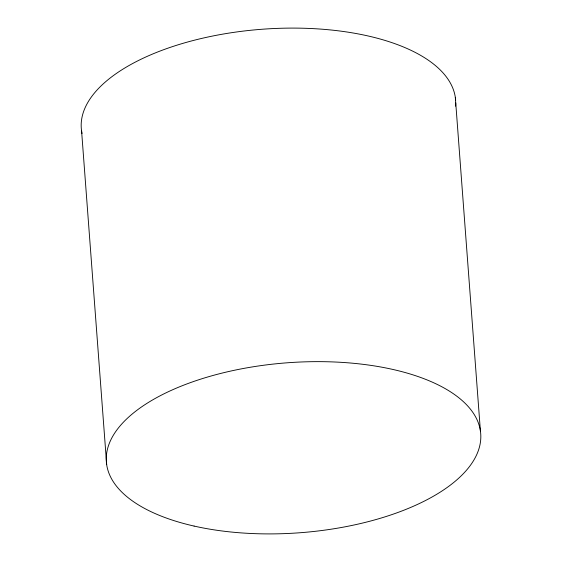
<?xml version="1.0" encoding="UTF-8"?>
<svg xmlns="http://www.w3.org/2000/svg" width="562" height="562" viewBox="0 0 562 562"><rect width="100%" height="100%" fill="white"/><g stroke="black" fill="none" stroke-linecap="round" stroke-linejoin="round"><path stroke-width="0.84" d="M455.318 97.345L480.398 430.885M81.602 131.115L106.682 464.655M455.74 102.937A187.701 85.213 -4.3 0 1 455.62 106.162M82.031 133.489A187.701 85.213 -4.3 0 1 256.75 29.688A187.701 85.213 -4.3 0 1 455.663 100.535M194.094 526.074A187.701 85.213 -4.3 0 0 480.7 439.702A187.701 85.213 -4.3 0 0 205.825 377.545A187.701 85.213 -4.3 0 0 194.094 526.074"/></g></svg>
